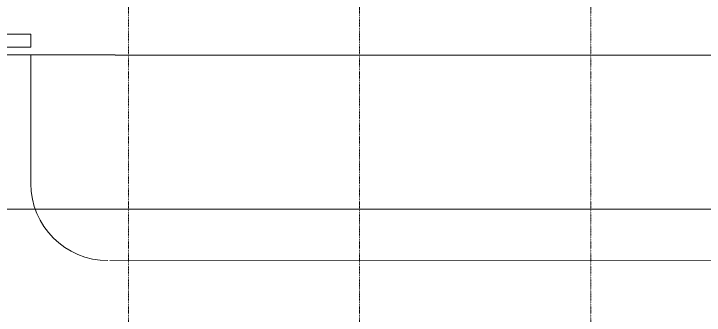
# Model space of a CAD drawing. Extents: x -76427 to 292734, y -42117 to 131250.
# Drawn here: x -4463 to 22414, y -20127 to -8399 of the extents above; entities that cross this region are included whole.
import ezdxf
from ezdxf.xclip import XClip

# ---------------------------------------------------------------- set-up
doc = ezdxf.new("R2010")
doc.units = 0
doc.header["$LTSCALE"] = 10
doc.header["$XCLIPFRAME"] = 2
for name, pattern in [('H12PL1$0$CENTERK4', [0.3582, 0.3333, -0.0083, 0.0083, -0.0083]), ('H12PL1$0$JJP_三點線', [0.9, 0.3, -0.15, 0, -0.15, 0, -0.15, 0, -0.15]), ('TPH12-SEC-@E$0$CENTERK3', [2.749, 2.5, -0.083, 0.083, -0.083]), ('TPH12-SEC-@E$0$CENTERK5', [6.916, 6.667, -0.083, 0.083, -0.083])]:
    doc.linetypes.add(name, pattern=pattern)
for name, color, linetype in [('H12PL1$0$L10_14_DOURO', 252, 'Continuous'), ('H12PL1$0$L10_14_SIKICHI', 252, 'Continuous'), ('H12PL1$0$L10_14_SITE', 252, 'Continuous'), ('H12PL1$0$S-GRID', 252, 'Continuous'), ('TPH12-SEC-@E$0$H-SIN', 252, 'TPH12-SEC-@E$0$CENTERK5')]:
    doc.layers.add(name, color=color, linetype=linetype)
doc.layers.add('TPH12-SEC-@E$0$K-SIN', color=252, linetype='TPH12-SEC-@E$0$CENTERK3', plot=False)

# ---------------------------------------------------------------- blocks, each defined once
blk = doc.blocks.new('H12PL1')
at = {"layer": 'H12PL1$0$L10_14_DOURO', "lineweight": 0}
blk.add_line((263350.86, -18066.2), (-720.36, -18001.66), dxfattribs=at)
blk.add_arc((-800, -15002.71), 3000, 180, 270, dxfattribs=at)
at = {"layer": 'H12PL1$0$L10_14_SIKICHI', "linetype": 'H12PL1$0$CENTERK4', "lineweight": 0}
for p, q in [((263352.82, -10066.2), (-23200, -9996.16)), ((263351.35, -16066.2), (-23200, -15996.16)), ((263351.35, -16066.2), (-14000, -15998.41))]:
    blk.add_line(p, q, dxfattribs=at)
at = {"layer": 'H12PL1$0$L10_14_SITE', "lineweight": 0}
blk.add_line((-3800, -10001.98), (-3800, -15002.71), dxfattribs=at)
blk.add_line((-3800, -10001.98), (-3800, -15002.71), dxfattribs=at)
at = {"layer": 'H12PL1$0$L10_14_SITE', "lineweight": 0, "flags": 128}
blk.add_lwpolyline([(-3800, -9694.44), (-9801.57, -9694.44), (-9801.57, -9194.44), (-3800, -9194.44)], close=True, dxfattribs=at)
at = {"layer": 'H12PL1$0$S-GRID', "linetype": 'H12PL1$0$JJP_三點線', "lineweight": 0}
for p, q in [((0, 128250), (0, -28000)), ((9000, 128250), (9000, -28000)), ((18000, 128250), (18000, -28000))]:
    blk.add_line(p, q, dxfattribs=at)
blk = doc.blocks.new('TPH12-SEC-@E')
at = {"layer": 'TPH12-SEC-@E$0$H-SIN'}
for p, q in [((38200, 377500), (38200, 414000)), ((47200, 377500), (47200, 414000))]:
    blk.add_line(p, q, dxfattribs=at)
at = {"layer": 'TPH12-SEC-@E$0$K-SIN'}
blk.add_line((47575, 382900), (47575, 408310), dxfattribs=at)

msp = doc.modelspace()

# ---------------------------------------------------------------- block references
msp.add_blockref('H12PL1', (0, 0))

# ---------------------------------------------------------------- next in the draw order: block references
ref = msp.add_blockref('TPH12-SEC-@E', (-29200, -422555))
XClip(ref).set_block_clipping_path([(33964.7926547826, 380750.0000000001), (50300, 392150)])

doc.saveas('drawing.dxf')
